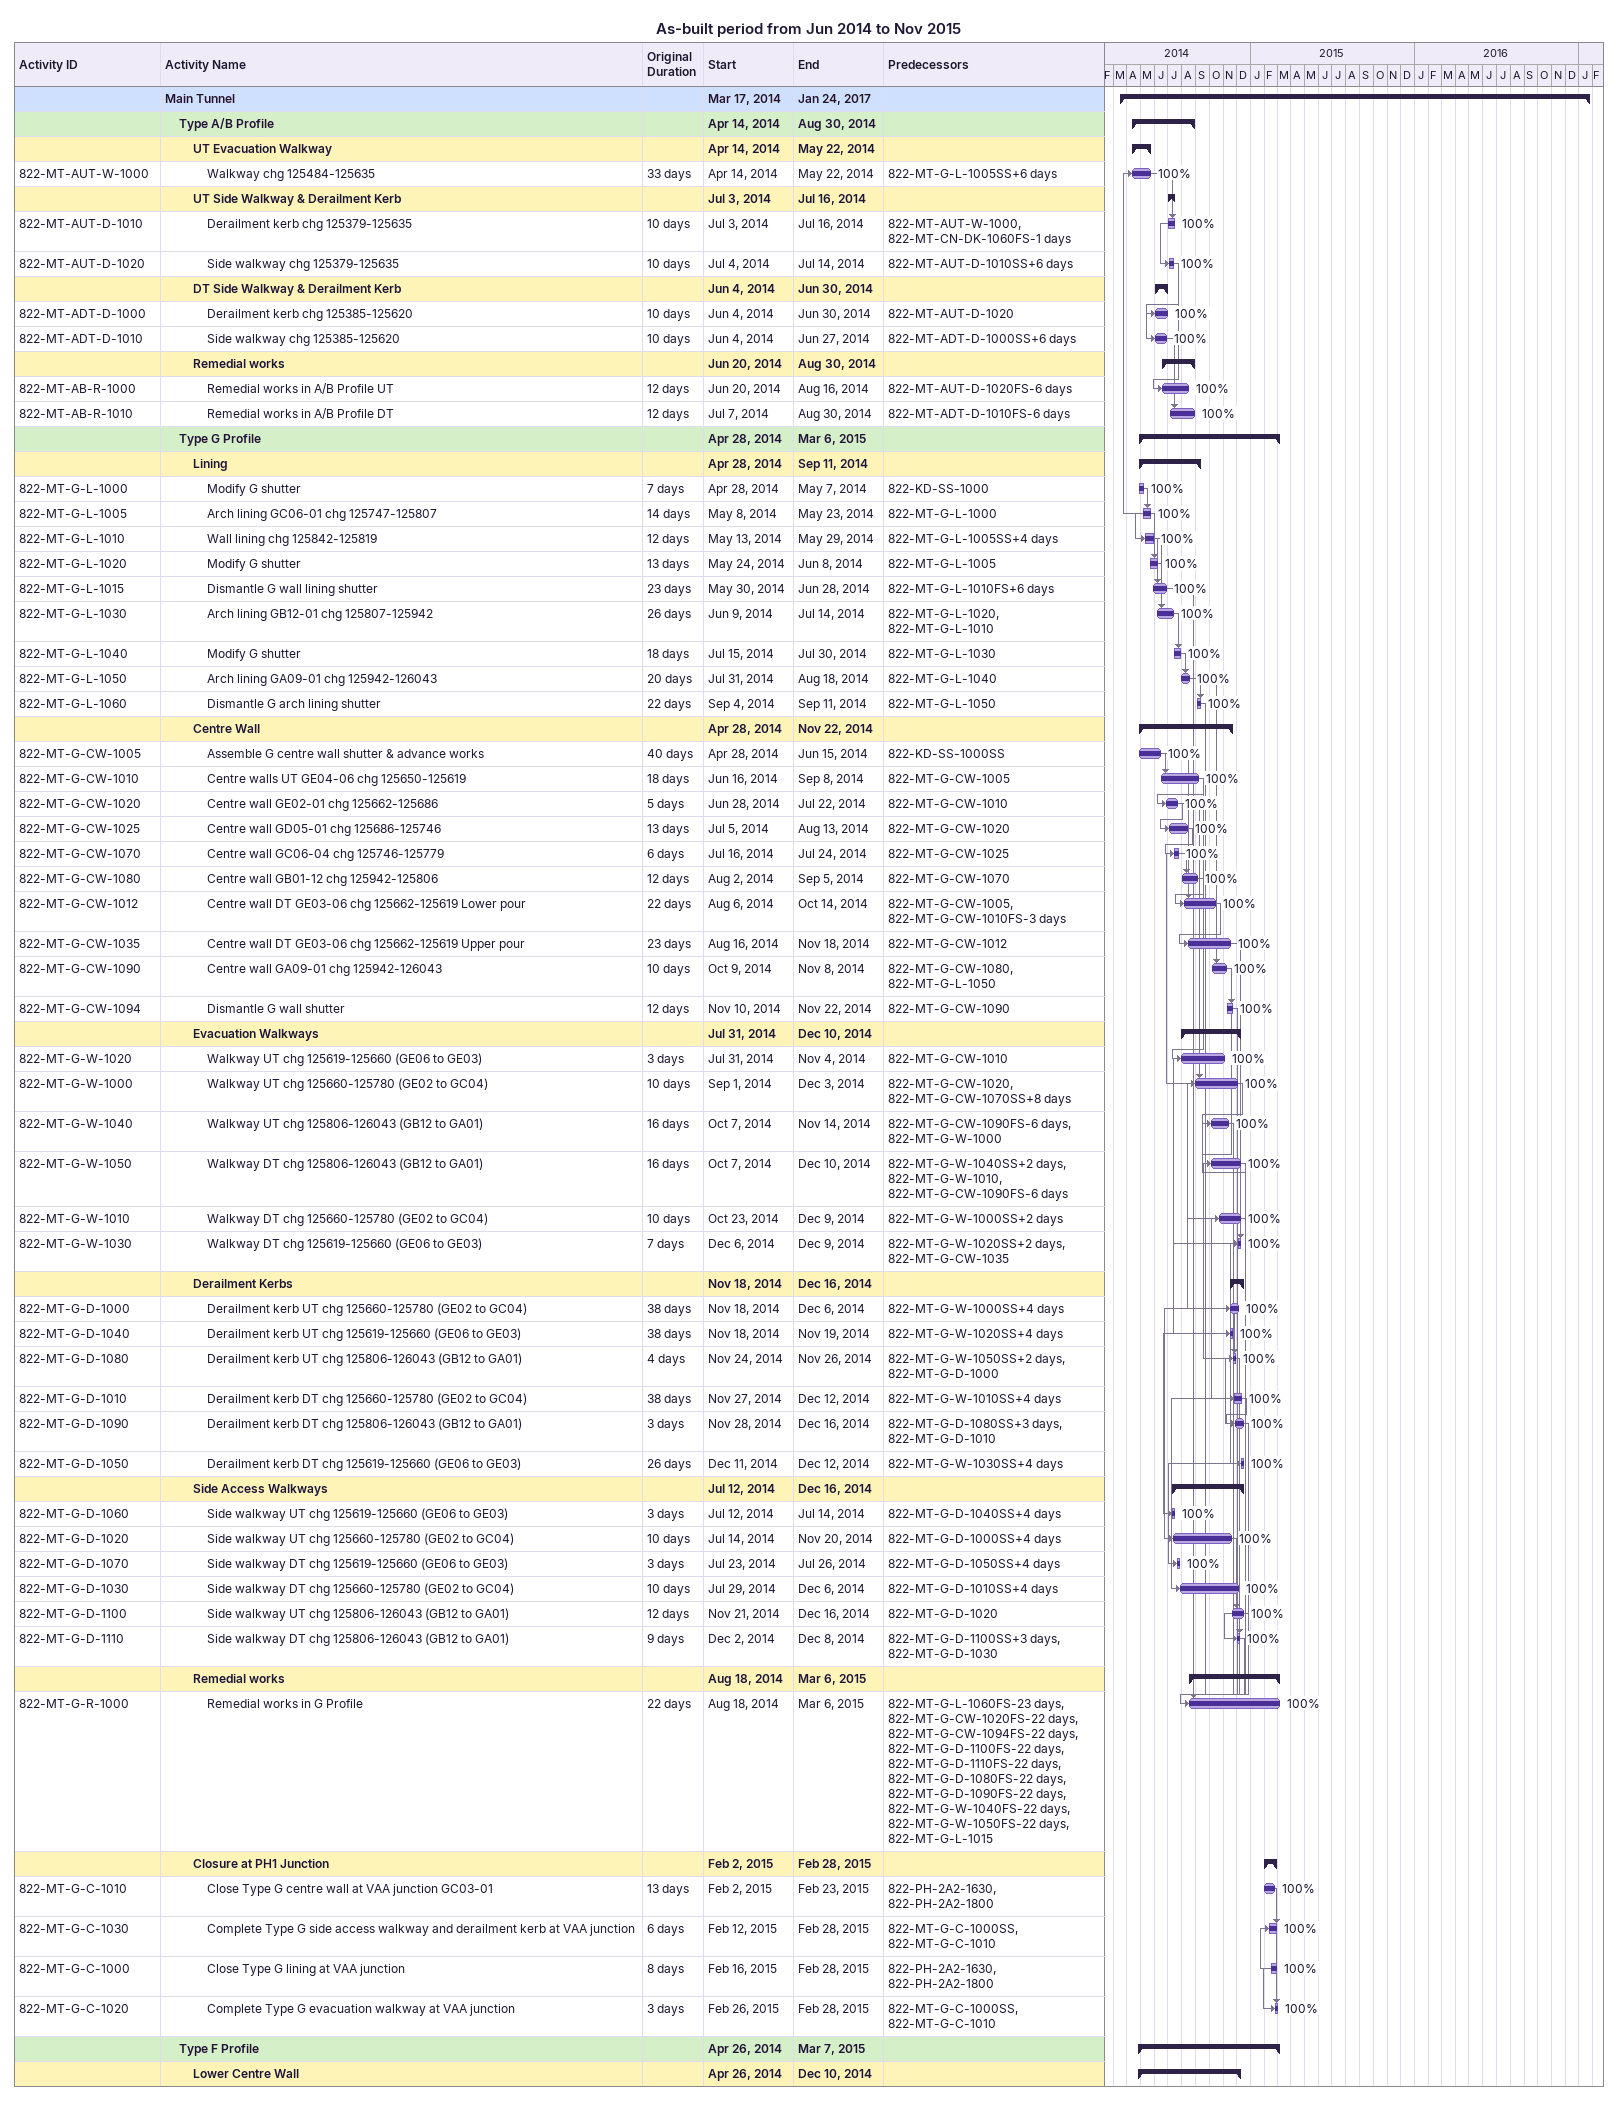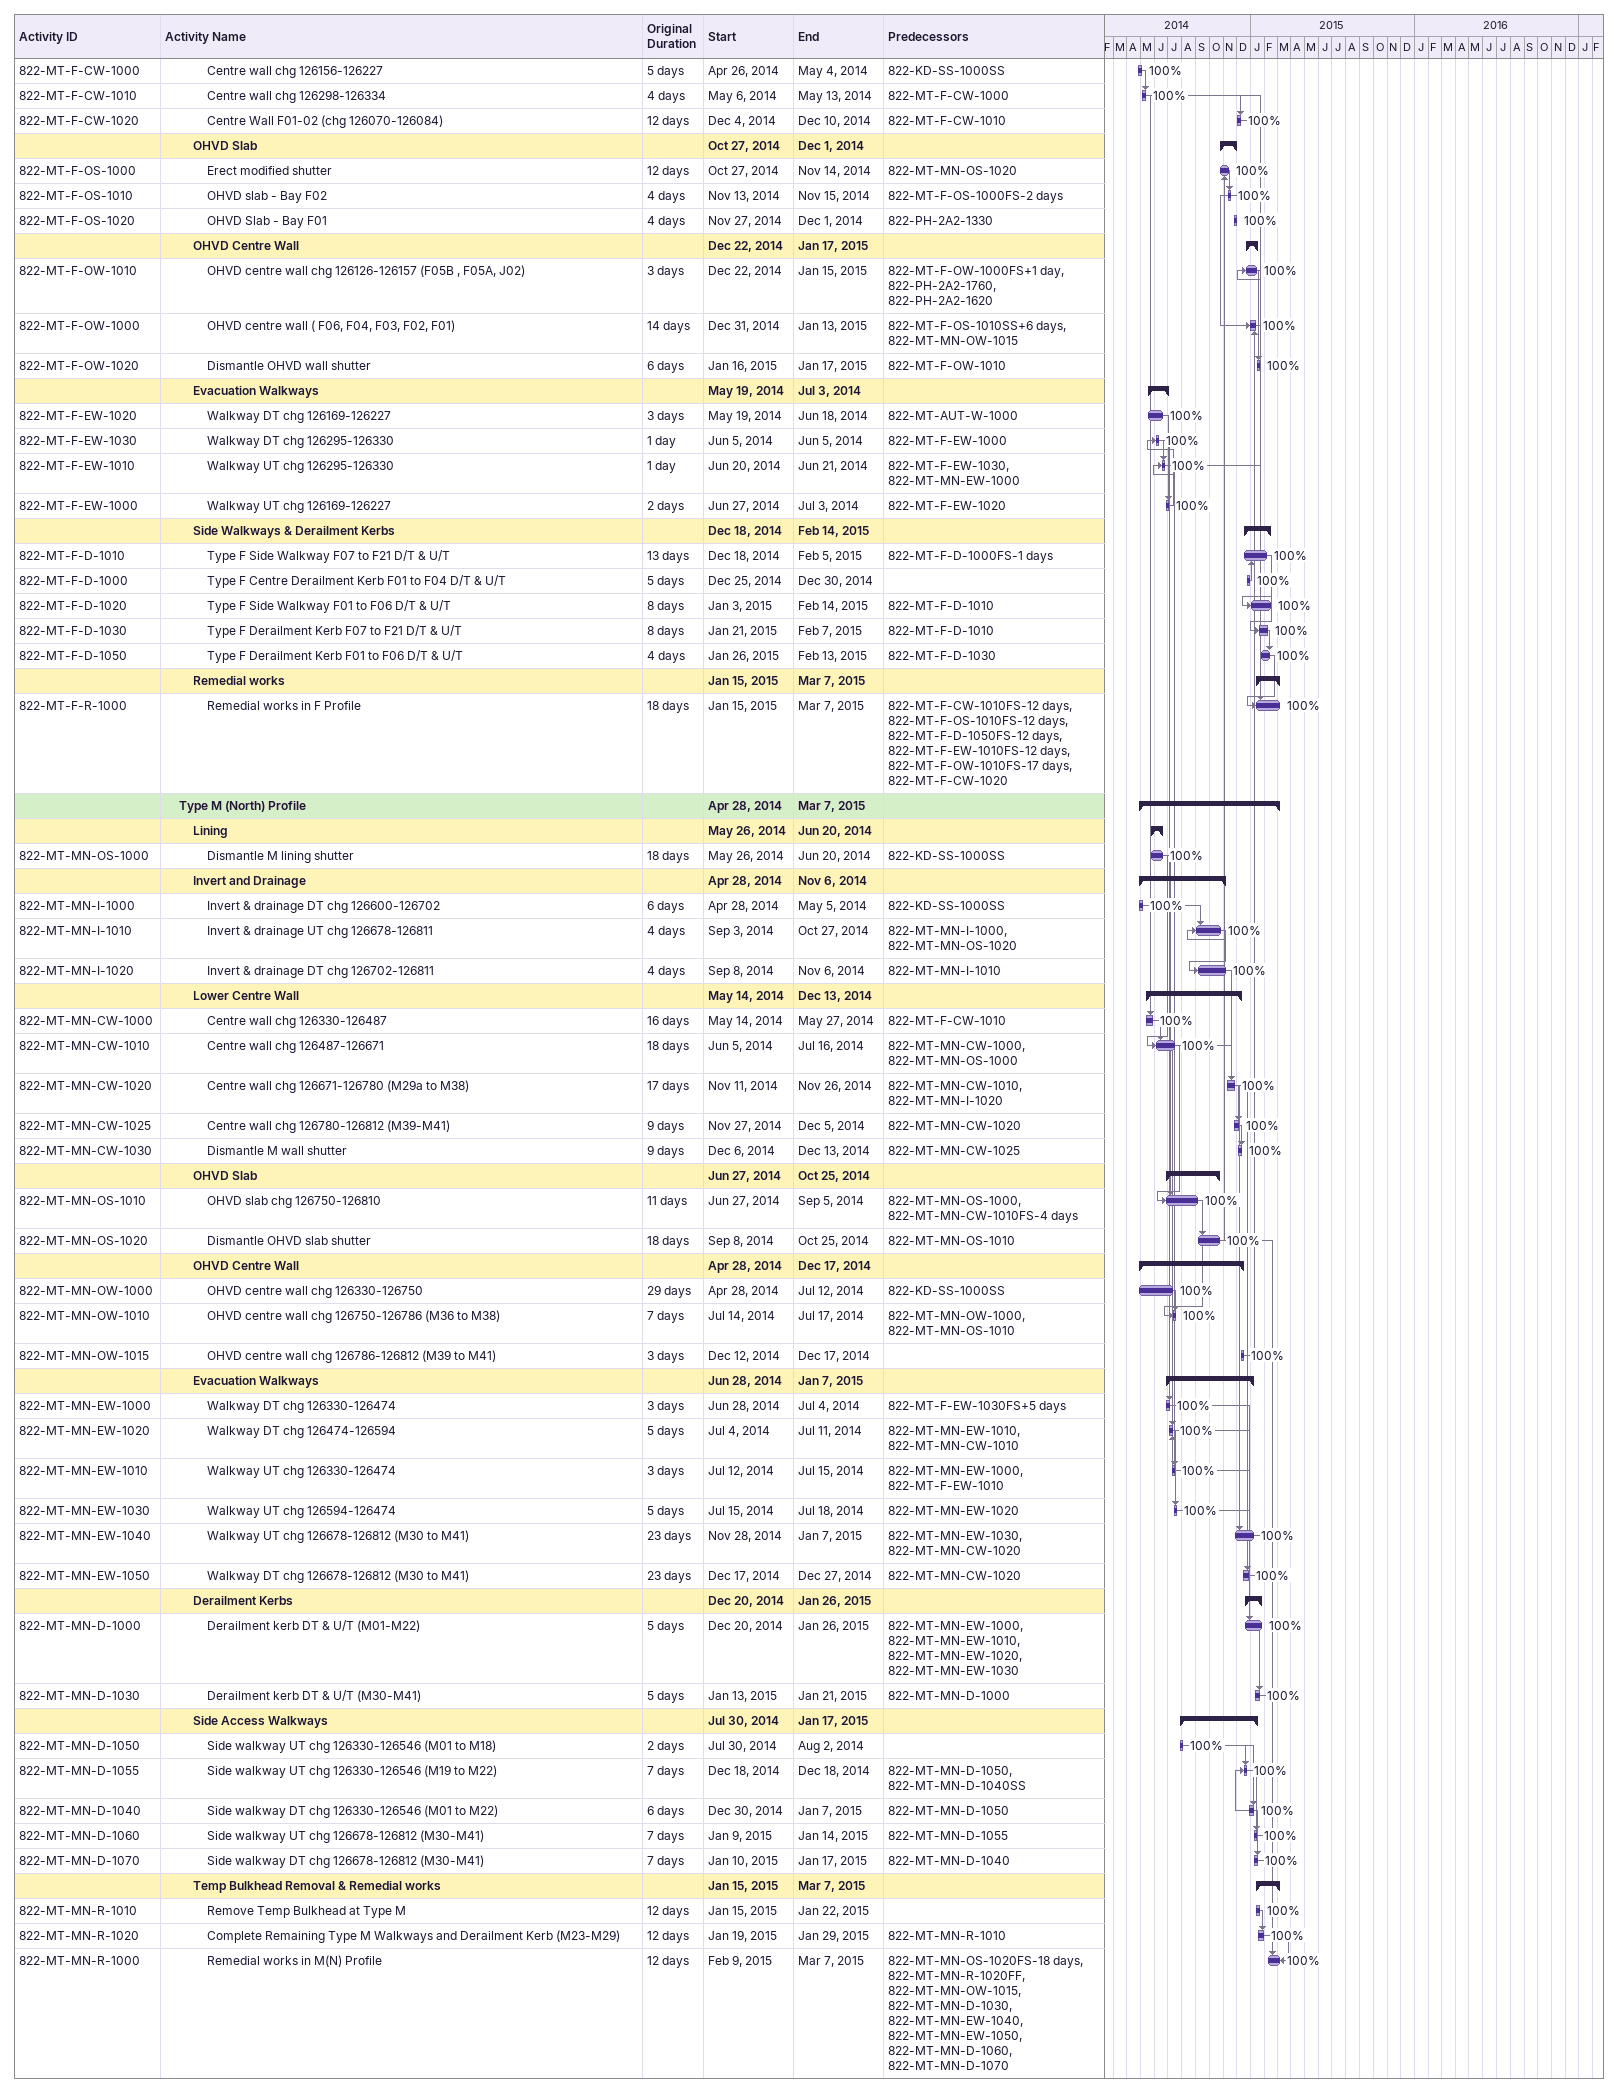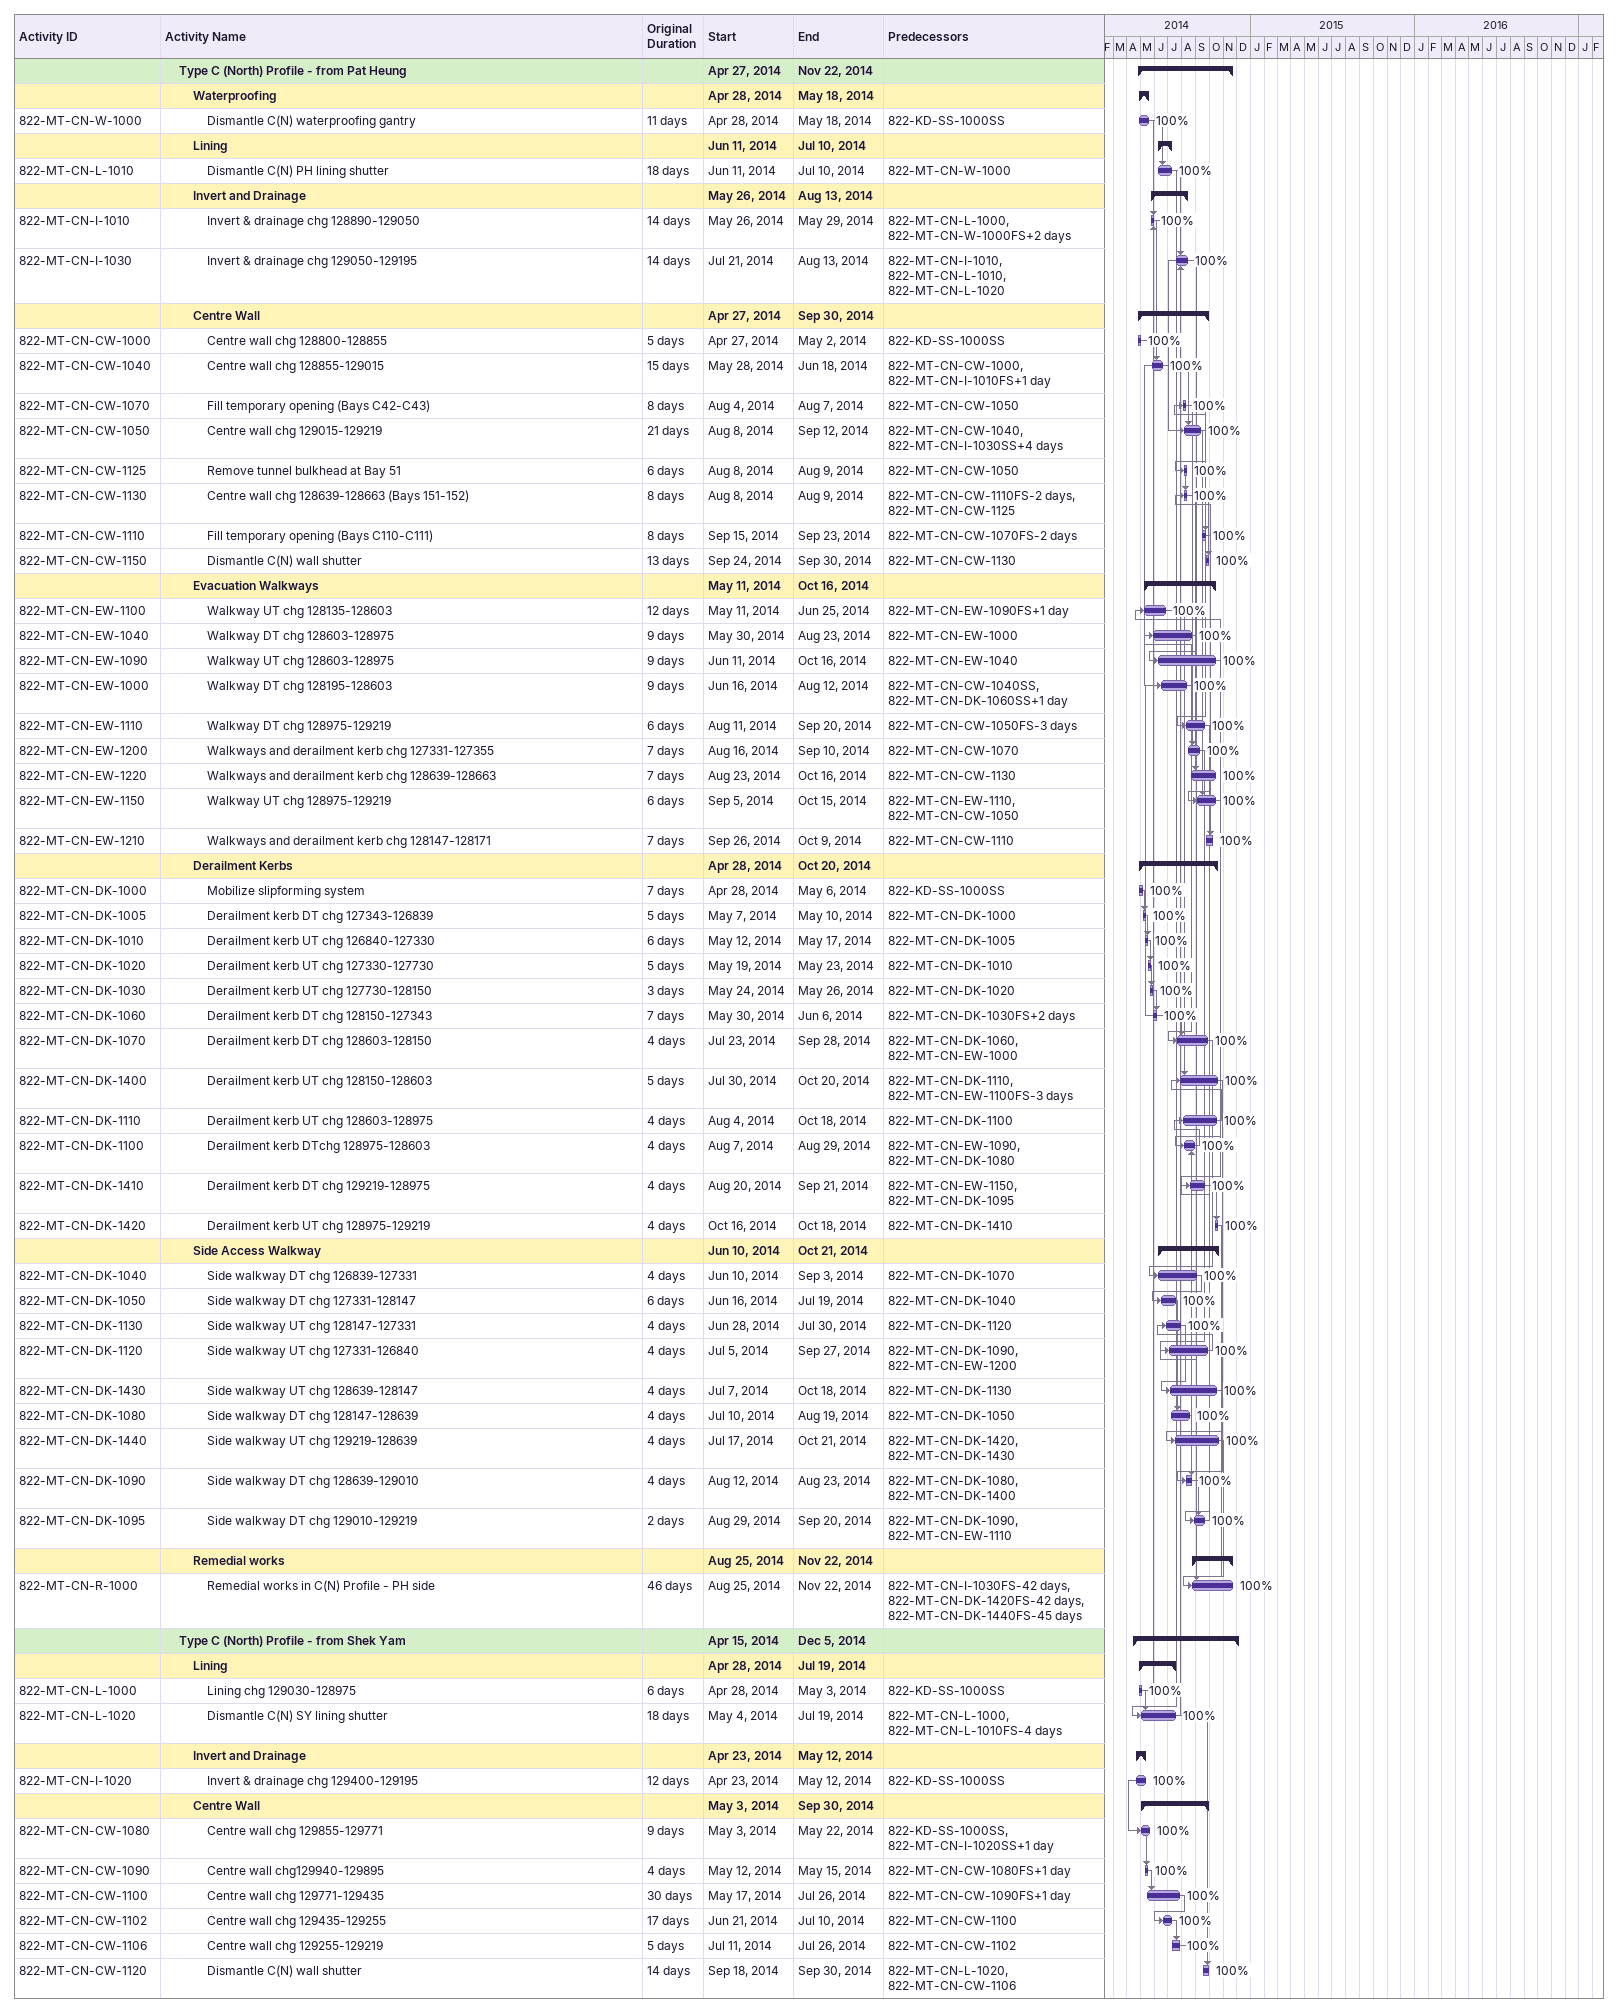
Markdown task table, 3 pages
As-built period from Jun 2014 to Nov 2015

| ID | Level | Task | Original duration | Start | Finish | Predecessors | % complete |
|---|---|---|---|---|---|---|---|
|  | 1 | **Main Tunnel** |  | 2014-03-17 | 2017-01-24 |  |  |
|  | 2 | **Type A/B Profile** |  | 2014-04-14 | 2014-08-30 |  |  |
|  | 3 | **UT Evacuation Walkway** |  | 2014-04-14 | 2014-05-22 |  |  |
| 822-MT-AUT-W-1000 | 4 | Walkway chg 125484-125635 | 33d | 2014-04-14 | 2014-05-22 | 822-MT-G-L-1005SS+6d | 100 |
|  | 3 | **UT Side Walkway & Derailment Kerb** |  | 2014-07-03 | 2014-07-16 |  |  |
| 822-MT-AUT-D-1010 | 4 | Derailment kerb chg 125379-125635 | 10d | 2014-07-03 | 2014-07-16 | 822-MT-AUT-W-1000, 822-MT-CN-DK-1060FS-1d | 100 |
| 822-MT-AUT-D-1020 | 4 | Side walkway chg 125379-125635 | 10d | 2014-07-04 | 2014-07-14 | 822-MT-AUT-D-1010SS+6d | 100 |
|  | 3 | **DT Side Walkway & Derailment Kerb** |  | 2014-06-04 | 2014-06-30 |  |  |
| 822-MT-ADT-D-1000 | 4 | Derailment kerb chg 125385-125620 | 10d | 2014-06-04 | 2014-06-30 | 822-MT-AUT-D-1020 | 100 |
| 822-MT-ADT-D-1010 | 4 | Side walkway chg 125385-125620 | 10d | 2014-06-04 | 2014-06-27 | 822-MT-ADT-D-1000SS+6d | 100 |
|  | 3 | **Remedial works** |  | 2014-06-20 | 2014-08-30 |  |  |
| 822-MT-AB-R-1000 | 4 | Remedial works in A/B Profile UT | 12d | 2014-06-20 | 2014-08-16 | 822-MT-AUT-D-1020FS-6d | 100 |
| 822-MT-AB-R-1010 | 4 | Remedial works in A/B Profile DT | 12d | 2014-07-07 | 2014-08-30 | 822-MT-ADT-D-1010FS-6d | 100 |
|  | 2 | **Type G Profile** |  | 2014-04-28 | 2015-03-06 |  |  |
|  | 3 | **Lining** |  | 2014-04-28 | 2014-09-11 |  |  |
| 822-MT-G-L-1000 | 4 | Modify G shutter | 7d | 2014-04-28 | 2014-05-07 | 822-KD-SS-1000 | 100 |
| 822-MT-G-L-1005 | 4 | Arch lining GC06-01 chg 125747-125807 | 14d | 2014-05-08 | 2014-05-23 | 822-MT-G-L-1000 | 100 |
| 822-MT-G-L-1010 | 4 | Wall lining chg 125842-125819 | 12d | 2014-05-13 | 2014-05-29 | 822-MT-G-L-1005SS+4d | 100 |
| 822-MT-G-L-1020 | 4 | Modify G shutter | 13d | 2014-05-24 | 2014-06-08 | 822-MT-G-L-1005 | 100 |
| 822-MT-G-L-1015 | 4 | Dismantle G wall lining shutter | 23d | 2014-05-30 | 2014-06-28 | 822-MT-G-L-1010FS+6d | 100 |
| 822-MT-G-L-1030 | 4 | Arch lining GB12-01 chg 125807-125942 | 26d | 2014-06-09 | 2014-07-14 | 822-MT-G-L-1020, 822-MT-G-L-1010 | 100 |
| 822-MT-G-L-1040 | 4 | Modify G shutter | 18d | 2014-07-15 | 2014-07-30 | 822-MT-G-L-1030 | 100 |
| 822-MT-G-L-1050 | 4 | Arch lining GA09-01 chg 125942-126043 | 20d | 2014-07-31 | 2014-08-18 | 822-MT-G-L-1040 | 100 |
| 822-MT-G-L-1060 | 4 | Dismantle G arch lining shutter | 22d | 2014-09-04 | 2014-09-11 | 822-MT-G-L-1050 | 100 |
|  | 3 | **Centre Wall** |  | 2014-04-28 | 2014-11-22 |  |  |
| 822-MT-G-CW-1005 | 4 | Assemble G centre wall shutter & advance works | 40d | 2014-04-28 | 2014-06-15 | 822-KD-SS-1000SS | 100 |
| 822-MT-G-CW-1010 | 4 | Centre walls UT GE04-06 chg 125650-125619 | 18d | 2014-06-16 | 2014-09-08 | 822-MT-G-CW-1005 | 100 |
| 822-MT-G-CW-1020 | 4 | Centre wall GE02-01 chg 125662-125686 | 5d | 2014-06-28 | 2014-07-22 | 822-MT-G-CW-1010 | 100 |
| 822-MT-G-CW-1025 | 4 | Centre wall GD05-01 chg 125686-125746 | 13d | 2014-07-05 | 2014-08-13 | 822-MT-G-CW-1020 | 100 |
| 822-MT-G-CW-1070 | 4 | Centre wall GC06-04 chg 125746-125779 | 6d | 2014-07-16 | 2014-07-24 | 822-MT-G-CW-1025 | 100 |
| 822-MT-G-CW-1080 | 4 | Centre wall GB01-12 chg 125942-125806 | 12d | 2014-08-02 | 2014-09-05 | 822-MT-G-CW-1070 | 100 |
| 822-MT-G-CW-1012 | 4 | Centre wall DT GE03-06 chg 125662-125619 Lower pour | 22d | 2014-08-06 | 2014-10-14 | 822-MT-G-CW-1005, 822-MT-G-CW-1010FS-3d | 100 |
| 822-MT-G-CW-1035 | 4 | Centre wall DT GE03-06 chg 125662-125619 Upper pour | 23d | 2014-08-16 | 2014-11-18 | 822-MT-G-CW-1012 | 100 |
| 822-MT-G-CW-1090 | 4 | Centre wall GA09-01 chg 125942-126043 | 10d | 2014-10-09 | 2014-11-08 | 822-MT-G-CW-1080, 822-MT-G-L-1050 | 100 |
| 822-MT-G-CW-1094 | 4 | Dismantle G wall shutter | 12d | 2014-11-10 | 2014-11-22 | 822-MT-G-CW-1090 | 100 |
|  | 3 | **Evacuation Walkways** |  | 2014-07-31 | 2014-12-10 |  |  |
| 822-MT-G-W-1020 | 4 | Walkway UT chg 125619-125660 (GE06 to GE03) | 3d | 2014-07-31 | 2014-11-04 | 822-MT-G-CW-1010 | 100 |
| 822-MT-G-W-1000 | 4 | Walkway UT chg 125660-125780 (GE02 to GC04) | 10d | 2014-09-01 | 2014-12-03 | 822-MT-G-CW-1020, 822-MT-G-CW-1070SS+8d | 100 |
| 822-MT-G-W-1040 | 4 | Walkway UT chg 125806-126043 (GB12 to GA01) | 16d | 2014-10-07 | 2014-11-14 | 822-MT-G-CW-1090FS-6d, 822-MT-G-W-1000 | 100 |
| 822-MT-G-W-1050 | 4 | Walkway DT chg 125806-126043 (GB12 to GA01) | 16d | 2014-10-07 | 2014-12-10 | 822-MT-G-W-1040SS+2d, 822-MT-G-W-1010, 822-MT-G-CW-1090FS-6d | 100 |
| 822-MT-G-W-1010 | 4 | Walkway DT chg 125660-125780 (GE02 to GC04) | 10d | 2014-10-23 | 2014-12-09 | 822-MT-G-W-1000SS+2d | 100 |
| 822-MT-G-W-1030 | 4 | Walkway DT chg 125619-125660 (GE06 to GE03) | 7d | 2014-12-06 | 2014-12-09 | 822-MT-G-W-1020SS+2d, 822-MT-G-CW-1035 | 100 |
|  | 3 | **Derailment Kerbs** |  | 2014-11-18 | 2014-12-16 |  |  |
| 822-MT-G-D-1000 | 4 | Derailment kerb UT chg 125660-125780 (GE02 to GC04) | 38d | 2014-11-18 | 2014-12-06 | 822-MT-G-W-1000SS+4d | 100 |
| 822-MT-G-D-1040 | 4 | Derailment kerb UT chg 125619-125660 (GE06 to GE03) | 38d | 2014-11-18 | 2014-11-19 | 822-MT-G-W-1020SS+4d | 100 |
| 822-MT-G-D-1080 | 4 | Derailment kerb UT chg 125806-126043 (GB12 to GA01) | 4d | 2014-11-24 | 2014-11-26 | 822-MT-G-W-1050SS+2d, 822-MT-G-D-1000 | 100 |
| 822-MT-G-D-1010 | 4 | Derailment kerb DT chg 125660-125780 (GE02 to GC04) | 38d | 2014-11-27 | 2014-12-12 | 822-MT-G-W-1010SS+4d | 100 |
| 822-MT-G-D-1090 | 4 | Derailment kerb DT chg 125806-126043 (GB12 to GA01) | 3d | 2014-11-28 | 2014-12-16 | 822-MT-G-D-1080SS+3d, 822-MT-G-D-1010 | 100 |
| 822-MT-G-D-1050 | 4 | Derailment kerb DT chg 125619-125660 (GE06 to GE03) | 26d | 2014-12-11 | 2014-12-12 | 822-MT-G-W-1030SS+4d | 100 |
|  | 3 | **Side Access Walkways** |  | 2014-07-12 | 2014-12-16 |  |  |
| 822-MT-G-D-1060 | 4 | Side walkway UT chg 125619-125660 (GE06 to GE03) | 3d | 2014-07-12 | 2014-07-14 | 822-MT-G-D-1040SS+4d | 100 |
| 822-MT-G-D-1020 | 4 | Side walkway UT chg 125660-125780 (GE02 to GC04) | 10d | 2014-07-14 | 2014-11-20 | 822-MT-G-D-1000SS+4d | 100 |
| 822-MT-G-D-1070 | 4 | Side walkway DT chg 125619-125660 (GE06 to GE03) | 3d | 2014-07-23 | 2014-07-26 | 822-MT-G-D-1050SS+4d | 100 |
| 822-MT-G-D-1030 | 4 | Side walkway DT chg 125660-125780 (GE02 to GC04) | 10d | 2014-07-29 | 2014-12-06 | 822-MT-G-D-1010SS+4d | 100 |
| 822-MT-G-D-1100 | 4 | Side walkway UT chg 125806-126043 (GB12 to GA01) | 12d | 2014-11-21 | 2014-12-16 | 822-MT-G-D-1020 | 100 |
| 822-MT-G-D-1110 | 4 | Side walkway DT chg 125806-126043 (GB12 to GA01) | 9d | 2014-12-02 | 2014-12-08 | 822-MT-G-D-1100SS+3d, 822-MT-G-D-1030 | 100 |
|  | 3 | **Remedial works** |  | 2014-08-18 | 2015-03-06 |  |  |
| 822-MT-G-R-1000 | 4 | Remedial works in G Profile | 22d | 2014-08-18 | 2015-03-06 | 822-MT-G-L-1060FS-23d, 822-MT-G-CW-1020FS-22d, 822-MT-G-CW-1094FS-22d, 822-MT-G-D-1100FS-22d, 822-MT-G-D-1110FS-22d, 822-MT-G-D-1080FS-22d, 822-MT-G-D-1090FS-22d, 822-MT-G-W-1040FS-22d, 822-MT-G-W-1050FS-22d, 822-MT-G-L-1015 | 100 |
|  | 3 | **Closure at PH1 Junction** |  | 2015-02-02 | 2015-02-28 |  |  |
| 822-MT-G-C-1010 | 4 | Close Type G centre wall at VAA junction GC03-01 | 13d | 2015-02-02 | 2015-02-23 | 822-PH-2A2-1630, 822-PH-2A2-1800 | 100 |
| 822-MT-G-C-1030 | 4 | Complete Type G side access walkway and derailment kerb at VAA junction | 6d | 2015-02-12 | 2015-02-28 | 822-MT-G-C-1000SS, 822-MT-G-C-1010 | 100 |
| 822-MT-G-C-1000 | 4 | Close Type G lining at VAA junction | 8d | 2015-02-16 | 2015-02-28 | 822-PH-2A2-1630, 822-PH-2A2-1800 | 100 |
| 822-MT-G-C-1020 | 4 | Complete Type G evacuation walkway at VAA junction | 3d | 2015-02-26 | 2015-02-28 | 822-MT-G-C-1000SS, 822-MT-G-C-1010 | 100 |
|  | 2 | **Type F Profile** |  | 2014-04-26 | 2015-03-07 |  |  |
|  | 3 | **Lower Centre Wall** |  | 2014-04-26 | 2014-12-10 |  |  |
| 822-MT-F-CW-1000 | 4 | Centre wall chg 126156-126227 | 5d | 2014-04-26 | 2014-05-04 | 822-KD-SS-1000SS | 100 |
| 822-MT-F-CW-1010 | 4 | Centre wall chg 126298-126334 | 4d | 2014-05-06 | 2014-05-13 | 822-MT-F-CW-1000 | 100 |
| 822-MT-F-CW-1020 | 4 | Centre Wall F01-02 (chg 126070-126084) | 12d | 2014-12-04 | 2014-12-10 | 822-MT-F-CW-1010 | 100 |
|  | 3 | **OHVD Slab** |  | 2014-10-27 | 2014-12-01 |  |  |
| 822-MT-F-OS-1000 | 4 | Erect modified shutter | 12d | 2014-10-27 | 2014-11-14 | 822-MT-MN-OS-1020 | 100 |
| 822-MT-F-OS-1010 | 4 | OHVD slab - Bay F02 | 4d | 2014-11-13 | 2014-11-15 | 822-MT-F-OS-1000FS-2d | 100 |
| 822-MT-F-OS-1020 | 4 | OHVD Slab - Bay F01 | 4d | 2014-11-27 | 2014-12-01 | 822-PH-2A2-1330 | 100 |
|  | 3 | **OHVD Centre Wall** |  | 2014-12-22 | 2015-01-17 |  |  |
| 822-MT-F-OW-1010 | 4 | OHVD centre wall chg 126126-126157 (F05B , F05A, J02) | 3d | 2014-12-22 | 2015-01-15 | 822-MT-F-OW-1000FS+1d, 822-PH-2A2-1760, 822-PH-2A2-1620 | 100 |
| 822-MT-F-OW-1000 | 4 | OHVD centre wall ( F06, F04, F03, F02, F01) | 14d | 2014-12-31 | 2015-01-13 | 822-MT-F-OS-1010SS+6d, 822-MT-MN-OW-1015 | 100 |
| 822-MT-F-OW-1020 | 4 | Dismantle OHVD wall shutter | 6d | 2015-01-16 | 2015-01-17 | 822-MT-F-OW-1010 | 100 |
|  | 3 | **Evacuation Walkways** |  | 2014-05-19 | 2014-07-03 |  |  |
| 822-MT-F-EW-1020 | 4 | Walkway DT chg 126169-126227 | 3d | 2014-05-19 | 2014-06-18 | 822-MT-AUT-W-1000 | 100 |
| 822-MT-F-EW-1030 | 4 | Walkway DT chg 126295-126330 | 1d | 2014-06-05 | 2014-06-05 | 822-MT-F-EW-1000 | 100 |
| 822-MT-F-EW-1010 | 4 | Walkway UT chg 126295-126330 | 1d | 2014-06-20 | 2014-06-21 | 822-MT-F-EW-1030, 822-MT-MN-EW-1000 | 100 |
| 822-MT-F-EW-1000 | 4 | Walkway UT chg 126169-126227 | 2d | 2014-06-27 | 2014-07-03 | 822-MT-F-EW-1020 | 100 |
|  | 3 | **Side Walkways & Derailment Kerbs** |  | 2014-12-18 | 2015-02-14 |  |  |
| 822-MT-F-D-1010 | 4 | Type F Side Walkway F07 to F21 D/T & U/T | 13d | 2014-12-18 | 2015-02-05 | 822-MT-F-D-1000FS-1d | 100 |
| 822-MT-F-D-1000 | 4 | Type F Centre Derailment Kerb F01 to F04 D/T & U/T | 5d | 2014-12-25 | 2014-12-30 |  | 100 |
| 822-MT-F-D-1020 | 4 | Type F Side Walkway F01 to F06 D/T & U/T | 8d | 2015-01-03 | 2015-02-14 | 822-MT-F-D-1010 | 100 |
| 822-MT-F-D-1030 | 4 | Type F Derailment Kerb F07 to F21 D/T & U/T | 8d | 2015-01-21 | 2015-02-07 | 822-MT-F-D-1010 | 100 |
| 822-MT-F-D-1050 | 4 | Type F Derailment Kerb F01 to F06 D/T & U/T | 4d | 2015-01-26 | 2015-02-13 | 822-MT-F-D-1030 | 100 |
|  | 3 | **Remedial works** |  | 2015-01-15 | 2015-03-07 |  |  |
| 822-MT-F-R-1000 | 4 | Remedial works in F Profile | 18d | 2015-01-15 | 2015-03-07 | 822-MT-F-CW-1010FS-12d, 822-MT-F-OS-1010FS-12d, 822-MT-F-D-1050FS-12d, 822-MT-F-EW-1010FS-12d, 822-MT-F-OW-1010FS-17d, 822-MT-F-CW-1020 | 100 |
|  | 2 | **Type M (North) Profile** |  | 2014-04-28 | 2015-03-07 |  |  |
|  | 3 | **Lining** |  | 2014-05-26 | 2014-06-20 |  |  |
| 822-MT-MN-OS-1000 | 4 | Dismantle M lining shutter | 18d | 2014-05-26 | 2014-06-20 | 822-KD-SS-1000SS | 100 |
|  | 3 | **Invert and Drainage** |  | 2014-04-28 | 2014-11-06 |  |  |
| 822-MT-MN-I-1000 | 4 | Invert & drainage DT chg 126600-126702 | 6d | 2014-04-28 | 2014-05-05 | 822-KD-SS-1000SS | 100 |
| 822-MT-MN-I-1010 | 4 | Invert & drainage UT chg 126678-126811 | 4d | 2014-09-03 | 2014-10-27 | 822-MT-MN-I-1000, 822-MT-MN-OS-1020 | 100 |
| 822-MT-MN-I-1020 | 4 | Invert & drainage DT chg 126702-126811 | 4d | 2014-09-08 | 2014-11-06 | 822-MT-MN-I-1010 | 100 |
|  | 3 | **Lower Centre Wall** |  | 2014-05-14 | 2014-12-13 |  |  |
| 822-MT-MN-CW-1000 | 4 | Centre wall chg 126330-126487 | 16d | 2014-05-14 | 2014-05-27 | 822-MT-F-CW-1010 | 100 |
| 822-MT-MN-CW-1010 | 4 | Centre wall chg 126487-126671 | 18d | 2014-06-05 | 2014-07-16 | 822-MT-MN-CW-1000, 822-MT-MN-OS-1000 | 100 |
| 822-MT-MN-CW-1020 | 4 | Centre wall chg 126671-126780 (M29a to M38) | 17d | 2014-11-11 | 2014-11-26 | 822-MT-MN-CW-1010, 822-MT-MN-I-1020 | 100 |
| 822-MT-MN-CW-1025 | 4 | Centre wall chg 126780-126812 (M39-M41) | 9d | 2014-11-27 | 2014-12-05 | 822-MT-MN-CW-1020 | 100 |
| 822-MT-MN-CW-1030 | 4 | Dismantle M wall shutter | 9d | 2014-12-06 | 2014-12-13 | 822-MT-MN-CW-1025 | 100 |
|  | 3 | **OHVD Slab** |  | 2014-06-27 | 2014-10-25 |  |  |
| 822-MT-MN-OS-1010 | 4 | OHVD slab chg 126750-126810 | 11d | 2014-06-27 | 2014-09-05 | 822-MT-MN-OS-1000, 822-MT-MN-CW-1010FS-4d | 100 |
| 822-MT-MN-OS-1020 | 4 | Dismantle OHVD slab shutter | 18d | 2014-09-08 | 2014-10-25 | 822-MT-MN-OS-1010 | 100 |
|  | 3 | **OHVD Centre Wall** |  | 2014-04-28 | 2014-12-17 |  |  |
| 822-MT-MN-OW-1000 | 4 | OHVD centre wall chg 126330-126750 | 29d | 2014-04-28 | 2014-07-12 | 822-KD-SS-1000SS | 100 |
| 822-MT-MN-OW-1010 | 4 | OHVD centre wall chg 126750-126786 (M36 to M38) | 7d | 2014-07-14 | 2014-07-17 | 822-MT-MN-OW-1000, 822-MT-MN-OS-1010 | 100 |
| 822-MT-MN-OW-1015 | 4 | OHVD centre wall chg 126786-126812 (M39 to M41) | 3d | 2014-12-12 | 2014-12-17 |  | 100 |
|  | 3 | **Evacuation Walkways** |  | 2014-06-28 | 2015-01-07 |  |  |
| 822-MT-MN-EW-1000 | 4 | Walkway DT chg 126330-126474 | 3d | 2014-06-28 | 2014-07-04 | 822-MT-F-EW-1030FS+5d | 100 |
| 822-MT-MN-EW-1020 | 4 | Walkway DT chg 126474-126594 | 5d | 2014-07-04 | 2014-07-11 | 822-MT-MN-EW-1010, 822-MT-MN-CW-1010 | 100 |
| 822-MT-MN-EW-1010 | 4 | Walkway UT chg 126330-126474 | 3d | 2014-07-12 | 2014-07-15 | 822-MT-MN-EW-1000, 822-MT-F-EW-1010 | 100 |
| 822-MT-MN-EW-1030 | 4 | Walkway UT chg 126594-126474 | 5d | 2014-07-15 | 2014-07-18 | 822-MT-MN-EW-1020 | 100 |
| 822-MT-MN-EW-1040 | 4 | Walkway UT chg 126678-126812 (M30 to M41) | 23d | 2014-11-28 | 2015-01-07 | 822-MT-MN-EW-1030, 822-MT-MN-CW-1020 | 100 |
| 822-MT-MN-EW-1050 | 4 | Walkway DT chg 126678-126812 (M30 to M41) | 23d | 2014-12-17 | 2014-12-27 | 822-MT-MN-CW-1020 | 100 |
|  | 3 | **Derailment Kerbs** |  | 2014-12-20 | 2015-01-26 |  |  |
| 822-MT-MN-D-1000 | 4 | Derailment kerb DT & U/T (M01-M22) | 5d | 2014-12-20 | 2015-01-26 | 822-MT-MN-EW-1000, 822-MT-MN-EW-1010, 822-MT-MN-EW-1020, 822-MT-MN-EW-1030 | 100 |
| 822-MT-MN-D-1030 | 4 | Derailment kerb DT & U/T (M30-M41) | 5d | 2015-01-13 | 2015-01-21 | 822-MT-MN-D-1000 | 100 |
|  | 3 | **Side Access Walkways** |  | 2014-07-30 | 2015-01-17 |  |  |
| 822-MT-MN-D-1050 | 4 | Side walkway UT chg 126330-126546 (M01 to M18) | 2d | 2014-07-30 | 2014-08-02 |  | 100 |
| 822-MT-MN-D-1055 | 4 | Side walkway UT chg 126330-126546 (M19 to M22) | 7d | 2014-12-18 | 2014-12-18 | 822-MT-MN-D-1050, 822-MT-MN-D-1040SS | 100 |
| 822-MT-MN-D-1040 | 4 | Side walkway DT chg 126330-126546 (M01 to M22) | 6d | 2014-12-30 | 2015-01-07 | 822-MT-MN-D-1050 | 100 |
| 822-MT-MN-D-1060 | 4 | Side walkway UT chg 126678-126812 (M30-M41) | 7d | 2015-01-09 | 2015-01-14 | 822-MT-MN-D-1055 | 100 |
| 822-MT-MN-D-1070 | 4 | Side walkway DT chg 126678-126812 (M30-M41) | 7d | 2015-01-10 | 2015-01-17 | 822-MT-MN-D-1040 | 100 |
|  | 3 | **Temp Bulkhead Removal & Remedial works** |  | 2015-01-15 | 2015-03-07 |  |  |
| 822-MT-MN-R-1010 | 4 | Remove Temp Bulkhead at Type M | 12d | 2015-01-15 | 2015-01-22 |  | 100 |
| 822-MT-MN-R-1020 | 4 | Complete Remaining Type M Walkways and Derailment Kerb (M23-M29) | 12d | 2015-01-19 | 2015-01-29 | 822-MT-MN-R-1010 | 100 |
| 822-MT-MN-R-1000 | 4 | Remedial works in M(N) Profile | 12d | 2015-02-09 | 2015-03-07 | 822-MT-MN-OS-1020FS-18d, 822-MT-MN-R-1020FF, 822-MT-MN-OW-1015, 822-MT-MN-D-1030, 822-MT-MN-EW-1040, 822-MT-MN-EW-1050, 822-MT-MN-D-1060, 822-MT-MN-D-1070 | 100 |
|  | 2 | **Type C (North) Profile - from Pat Heung** |  | 2014-04-27 | 2014-11-22 |  |  |
|  | 3 | **Waterproofing** |  | 2014-04-28 | 2014-05-18 |  |  |
| 822-MT-CN-W-1000 | 4 | Dismantle C(N) waterproofing gantry | 11d | 2014-04-28 | 2014-05-18 | 822-KD-SS-1000SS | 100 |
|  | 3 | **Lining** |  | 2014-06-11 | 2014-07-10 |  |  |
| 822-MT-CN-L-1010 | 4 | Dismantle C(N) PH lining shutter | 18d | 2014-06-11 | 2014-07-10 | 822-MT-CN-W-1000 | 100 |
|  | 3 | **Invert and Drainage** |  | 2014-05-26 | 2014-08-13 |  |  |
| 822-MT-CN-I-1010 | 4 | Invert & drainage chg 128890-129050 | 14d | 2014-05-26 | 2014-05-29 | 822-MT-CN-L-1000, 822-MT-CN-W-1000FS+2d | 100 |
| 822-MT-CN-I-1030 | 4 | Invert & drainage chg 129050-129195 | 14d | 2014-07-21 | 2014-08-13 | 822-MT-CN-I-1010, 822-MT-CN-L-1010, 822-MT-CN-L-1020 | 100 |
|  | 3 | **Centre Wall** |  | 2014-04-27 | 2014-09-30 |  |  |
| 822-MT-CN-CW-1000 | 4 | Centre wall chg 128800-128855 | 5d | 2014-04-27 | 2014-05-02 | 822-KD-SS-1000SS | 100 |
| 822-MT-CN-CW-1040 | 4 | Centre wall chg 128855-129015 | 15d | 2014-05-28 | 2014-06-18 | 822-MT-CN-CW-1000, 822-MT-CN-I-1010FS+1d | 100 |
| 822-MT-CN-CW-1070 | 4 | Fill temporary opening (Bays C42-C43) | 8d | 2014-08-04 | 2014-08-07 | 822-MT-CN-CW-1050 | 100 |
| 822-MT-CN-CW-1050 | 4 | Centre wall chg 129015-129219 | 21d | 2014-08-08 | 2014-09-12 | 822-MT-CN-CW-1040, 822-MT-CN-I-1030SS+4d | 100 |
| 822-MT-CN-CW-1125 | 4 | Remove tunnel bulkhead at Bay 51 | 6d | 2014-08-08 | 2014-08-09 | 822-MT-CN-CW-1050 | 100 |
| 822-MT-CN-CW-1130 | 4 | Centre wall chg 128639-128663 (Bays 151-152) | 8d | 2014-08-08 | 2014-08-09 | 822-MT-CN-CW-1110FS-2d, 822-MT-CN-CW-1125 | 100 |
| 822-MT-CN-CW-1110 | 4 | Fill temporary opening (Bays C110-C111) | 8d | 2014-09-15 | 2014-09-23 | 822-MT-CN-CW-1070FS-2d | 100 |
| 822-MT-CN-CW-1150 | 4 | Dismantle C(N) wall shutter | 13d | 2014-09-24 | 2014-09-30 | 822-MT-CN-CW-1130 | 100 |
|  | 3 | **Evacuation Walkways** |  | 2014-05-11 | 2014-10-16 |  |  |
| 822-MT-CN-EW-1100 | 4 | Walkway UT chg 128135-128603 | 12d | 2014-05-11 | 2014-06-25 | 822-MT-CN-EW-1090FS+1d | 100 |
| 822-MT-CN-EW-1040 | 4 | Walkway DT chg 128603-128975 | 9d | 2014-05-30 | 2014-08-23 | 822-MT-CN-EW-1000 | 100 |
| 822-MT-CN-EW-1090 | 4 | Walkway UT chg 128603-128975 | 9d | 2014-06-11 | 2014-10-16 | 822-MT-CN-EW-1040 | 100 |
| 822-MT-CN-EW-1000 | 4 | Walkway DT chg 128195-128603 | 9d | 2014-06-16 | 2014-08-12 | 822-MT-CN-CW-1040SS, 822-MT-CN-DK-1060SS+1d | 100 |
| 822-MT-CN-EW-1110 | 4 | Walkway DT chg 128975-129219 | 6d | 2014-08-11 | 2014-09-20 | 822-MT-CN-CW-1050FS-3d | 100 |
| 822-MT-CN-EW-1200 | 4 | Walkways and derailment kerb chg 127331-127355 | 7d | 2014-08-16 | 2014-09-10 | 822-MT-CN-CW-1070 | 100 |
| 822-MT-CN-EW-1220 | 4 | Walkways and derailment kerb chg 128639-128663 | 7d | 2014-08-23 | 2014-10-16 | 822-MT-CN-CW-1130 | 100 |
| 822-MT-CN-EW-1150 | 4 | Walkway UT chg 128975-129219 | 6d | 2014-09-05 | 2014-10-15 | 822-MT-CN-EW-1110, 822-MT-CN-CW-1050 | 100 |
| 822-MT-CN-EW-1210 | 4 | Walkways and derailment kerb chg 128147-128171 | 7d | 2014-09-26 | 2014-10-09 | 822-MT-CN-CW-1110 | 100 |
|  | 3 | **Derailment Kerbs** |  | 2014-04-28 | 2014-10-20 |  |  |
| 822-MT-CN-DK-1000 | 4 | Mobilize slipforming system | 7d | 2014-04-28 | 2014-05-06 | 822-KD-SS-1000SS | 100 |
| 822-MT-CN-DK-1005 | 4 | Derailment kerb DT chg 127343-126839 | 5d | 2014-05-07 | 2014-05-10 | 822-MT-CN-DK-1000 | 100 |
| 822-MT-CN-DK-1010 | 4 | Derailment kerb UT chg 126840-127330 | 6d | 2014-05-12 | 2014-05-17 | 822-MT-CN-DK-1005 | 100 |
| 822-MT-CN-DK-1020 | 4 | Derailment kerb UT chg 127330-127730 | 5d | 2014-05-19 | 2014-05-23 | 822-MT-CN-DK-1010 | 100 |
| 822-MT-CN-DK-1030 | 4 | Derailment kerb UT chg 127730-128150 | 3d | 2014-05-24 | 2014-05-26 | 822-MT-CN-DK-1020 | 100 |
| 822-MT-CN-DK-1060 | 4 | Derailment kerb DT chg 128150-127343 | 7d | 2014-05-30 | 2014-06-06 | 822-MT-CN-DK-1030FS+2d | 100 |
| 822-MT-CN-DK-1070 | 4 | Derailment kerb DT chg 128603-128150 | 4d | 2014-07-23 | 2014-09-28 | 822-MT-CN-DK-1060, 822-MT-CN-EW-1000 | 100 |
| 822-MT-CN-DK-1400 | 4 | Derailment kerb UT chg 128150-128603 | 5d | 2014-07-30 | 2014-10-20 | 822-MT-CN-DK-1110, 822-MT-CN-EW-1100FS-3d | 100 |
| 822-MT-CN-DK-1110 | 4 | Derailment kerb UT chg 128603-128975 | 4d | 2014-08-04 | 2014-10-18 | 822-MT-CN-DK-1100 | 100 |
| 822-MT-CN-DK-1100 | 4 | Derailment kerb DTchg 128975-128603 | 4d | 2014-08-07 | 2014-08-29 | 822-MT-CN-EW-1090, 822-MT-CN-DK-1080 | 100 |
| 822-MT-CN-DK-1410 | 4 | Derailment kerb DT chg 129219-128975 | 4d | 2014-08-20 | 2014-09-21 | 822-MT-CN-EW-1150, 822-MT-CN-DK-1095 | 100 |
| 822-MT-CN-DK-1420 | 4 | Derailment kerb UT chg 128975-129219 | 4d | 2014-10-16 | 2014-10-18 | 822-MT-CN-DK-1410 | 100 |
|  | 3 | **Side Access Walkway** |  | 2014-06-10 | 2014-10-21 |  |  |
| 822-MT-CN-DK-1040 | 4 | Side walkway DT chg 126839-127331 | 4d | 2014-06-10 | 2014-09-03 | 822-MT-CN-DK-1070 | 100 |
| 822-MT-CN-DK-1050 | 4 | Side walkway DT chg 127331-128147 | 6d | 2014-06-16 | 2014-07-19 | 822-MT-CN-DK-1040 | 100 |
| 822-MT-CN-DK-1130 | 4 | Side walkway UT chg 128147-127331 | 4d | 2014-06-28 | 2014-07-30 | 822-MT-CN-DK-1120 | 100 |
| 822-MT-CN-DK-1120 | 4 | Side walkway UT chg 127331-126840 | 4d | 2014-07-05 | 2014-09-27 | 822-MT-CN-DK-1090, 822-MT-CN-EW-1200 | 100 |
| 822-MT-CN-DK-1430 | 4 | Side walkway UT chg 128639-128147 | 4d | 2014-07-07 | 2014-10-18 | 822-MT-CN-DK-1130 | 100 |
| 822-MT-CN-DK-1080 | 4 | Side walkway DT chg 128147-128639 | 4d | 2014-07-10 | 2014-08-19 | 822-MT-CN-DK-1050 | 100 |
| 822-MT-CN-DK-1440 | 4 | Side walkway UT chg 129219-128639 | 4d | 2014-07-17 | 2014-10-21 | 822-MT-CN-DK-1420, 822-MT-CN-DK-1430 | 100 |
| 822-MT-CN-DK-1090 | 4 | Side walkway DT chg 128639-129010 | 4d | 2014-08-12 | 2014-08-23 | 822-MT-CN-DK-1080, 822-MT-CN-DK-1400 | 100 |
| 822-MT-CN-DK-1095 | 4 | Side walkway DT chg 129010-129219 | 2d | 2014-08-29 | 2014-09-20 | 822-MT-CN-DK-1090, 822-MT-CN-EW-1110 | 100 |
|  | 3 | **Remedial works** |  | 2014-08-25 | 2014-11-22 |  |  |
| 822-MT-CN-R-1000 | 4 | Remedial works in C(N) Profile - PH side | 46d | 2014-08-25 | 2014-11-22 | 822-MT-CN-I-1030FS-42d, 822-MT-CN-DK-1420FS-42d, 822-MT-CN-DK-1440FS-45d | 100 |
|  | 2 | **Type C (North) Profile - from Shek Yam** |  | 2014-04-15 | 2014-12-05 |  |  |
|  | 3 | **Lining** |  | 2014-04-28 | 2014-07-19 |  |  |
| 822-MT-CN-L-1000 | 4 | Lining chg 129030-128975 | 6d | 2014-04-28 | 2014-05-03 | 822-KD-SS-1000SS | 100 |
| 822-MT-CN-L-1020 | 4 | Dismantle C(N) SY lining shutter | 18d | 2014-05-04 | 2014-07-19 | 822-MT-CN-L-1000, 822-MT-CN-L-1010FS-4d | 100 |
|  | 3 | **Invert and Drainage** |  | 2014-04-23 | 2014-05-12 |  |  |
| 822-MT-CN-I-1020 | 4 | Invert & drainage chg 129400-129195 | 12d | 2014-04-23 | 2014-05-12 | 822-KD-SS-1000SS | 100 |
|  | 3 | **Centre Wall** |  | 2014-05-03 | 2014-09-30 |  |  |
| 822-MT-CN-CW-1080 | 4 | Centre wall chg 129855-129771 | 9d | 2014-05-03 | 2014-05-22 | 822-KD-SS-1000SS, 822-MT-CN-I-1020SS+1d | 100 |
| 822-MT-CN-CW-1090 | 4 | Centre wall chg129940-129895 | 4d | 2014-05-12 | 2014-05-15 | 822-MT-CN-CW-1080FS+1d | 100 |
| 822-MT-CN-CW-1100 | 4 | Centre wall chg 129771-129435 | 30d | 2014-05-17 | 2014-07-26 | 822-MT-CN-CW-1090FS+1d | 100 |
| 822-MT-CN-CW-1102 | 4 | Centre wall chg 129435-129255 | 17d | 2014-06-21 | 2014-07-10 | 822-MT-CN-CW-1100 | 100 |
| 822-MT-CN-CW-1106 | 4 | Centre wall chg 129255-129219 | 5d | 2014-07-11 | 2014-07-26 | 822-MT-CN-CW-1102 | 100 |
| 822-MT-CN-CW-1120 | 4 | Dismantle C(N) wall shutter | 14d | 2014-09-18 | 2014-09-30 | 822-MT-CN-L-1020, 822-MT-CN-CW-1106 | 100 |
